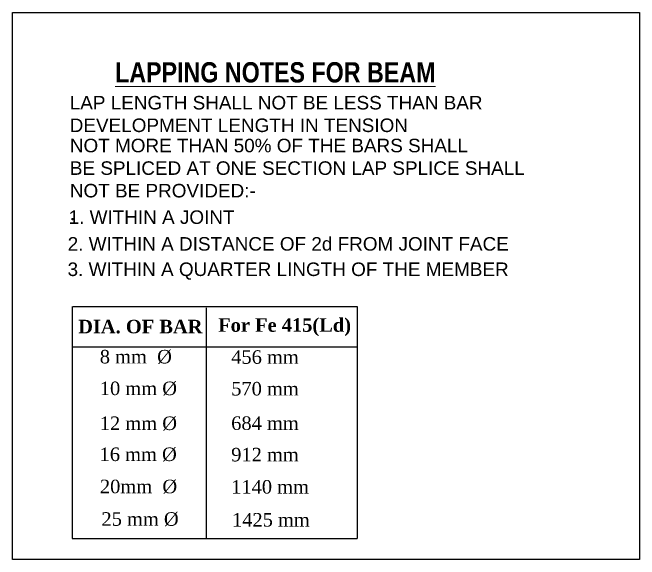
# Model space of a CAD drawing. Header units: inches. Extents: x 10143 to 23587, y -150 to 2442.
# Drawn here: x 14920.7 to 15268.2, y 221 to 524.1 of the extents above; entities that cross this region are included whole.
import ezdxf

# ---------------------------------------------------------------- set-up
doc = ezdxf.new("R2010")
doc.units = ezdxf.units.IN
doc.header["$LTSCALE"] = 0.5
doc.header["$MEASUREMENT"] = 0
doc.layers.add('ELEVATION', color=85, linetype='Continuous', lineweight=9)
doc.layers.add('TEXT', color=220, linetype='Continuous', lineweight=9)
doc.layers.add('OUTLINE', color=116, linetype='Continuous')
doc.styles.get("Standard").update_dxf_attribs({"font": 'arial.ttf'})

# ---------------------------------------------------------------- blocks, each defined once
blk = doc.blocks.new('szf')
at = {"layer": 'OUTLINE'}
for p, q in [((109812.91, -16424.29), (109812.91, -16552.87)), ((109813.19, -16424.29), (109970.89, -16424.29)), ((109887.13, -16425.18), (109887.13, -16552.87)), ((109970.89, -16424.29), (109970.89, -16552.87)), ((109813.13, -16446.65), (109970.89, -16446.65)), ((109812.91, -16552.87), (109970.89, -16552.87))]:
    blk.add_line(p, q, dxfattribs=at)
blk.add_lwpolyline([(109779.83, -16261.48), (110127.25, -16261.48), (110127.25, -16564.54), (109779.83, -16564.54)], close=True, dxfattribs=at)
at = {"layer": 'TEXT'}
for s, insert, char_height, attachment_point in [('{\\fArial Narrow|b1|i0|c0|p34;\\LLAPPING NOTES FOR BEAM}', (109925.43, -16300.39), 11.25, 8), ('LAP LENGTH SHALL NOT BE LESS THAN BAR  \\PDEVELOPMENT LENGTH IN TENSION ', (109811.52, -16327.8), 7.5, 7), ('NOT MORE THAN 50% OF THE BARS SHALL  \\PBE SPLICED AT ONE SECTION LAP SPLICE SHALL \\PNOT BE PROVIDED:-\\P{\\fTimes New Roman|b0|i0|c0|p18;. }', (109811.59, -16376.59), 7.5, 7), ('1. WITHIN A JOINT', (109810.9, -16378.71), 7.5, 7), ('2. WITHIN A DISTANCE OF 2d FROM JOINT FACE', (109810.39, -16393.52), 7.5, 7), ('3. WITHIN A QUARTER LINGTH OF THE MEMBER', (109810.33, -16409.54), 7.5, 7), ('{\\fTimes New Roman|b1|i0|c0|p18;DIA. OF BAR}', (109816.19, -16439.39), 7.5, 7), ('{\\fTimes New Roman|b1|i0|c0|p18;For Fe 415(Ld)} ', (109893.79, -16440.82), 7.5, 7), ('{\\fTimes New Roman|b0|i0|c0|p18;8 mm  %%C}', (109828.18, -16456.23), 7.5, 7), ('{\\fTimes New Roman|b0|i0|c0|p18;456 mm }', (109901.01, -16456.23), 7.5, 7), ('{\\fTimes New Roman|b0|i0|c0|p18;10 mm %%C}', (109828.18, -16473.79), 7.5, 7), ('{\\fTimes New Roman|b0|i0|c0|p18;570 mm }', (109901.01, -16473.79), 7.5, 7), ('{\\fTimes New Roman|b0|i0|c0|p18;12 mm %%C}', (109828.18, -16493.12), 7.5, 7), ('{\\fTimes New Roman|b0|i0|c0|p18;684 mm }', (109901.01, -16492.87), 7.5, 7), ('{\\fTimes New Roman|b0|i0|c0|p18;16 mm %%C}', (109828.06, -16510.3), 7.5, 7), ('{\\fTimes New Roman|b0|i0|c0|p18;912 mm }', (109901.01, -16510.3), 7.5, 7), ('{\\fTimes New Roman|b0|i0|c0|p18;20mm  %%C}', (109828.26, -16528.15), 7.5, 7), ('{\\fTimes New Roman|b0|i0|c0|p18;1140 mm }', (109901.01, -16528.15), 7.5, 7), ('{\\fTimes New Roman|b0|i0|c0|p18;25 mm %%C}', (109829.1, -16546.17), 7.5, 7), ('{\\fTimes New Roman|b0|i0|c0|p18;1425 mm }', (109901.44, -16546.43), 7.5, 7)]:
    blk.add_mtext(s, dxfattribs=dict(at, insert=insert, char_height=char_height, attachment_point=attachment_point))

msp = doc.modelspace()

# ---------------------------------------------------------------- block references
at = {"layer": 'ELEVATION'}
msp.add_blockref('szf', (-94859.1, 16785.57), dxfattribs=at)

doc.saveas('drawing.dxf')
